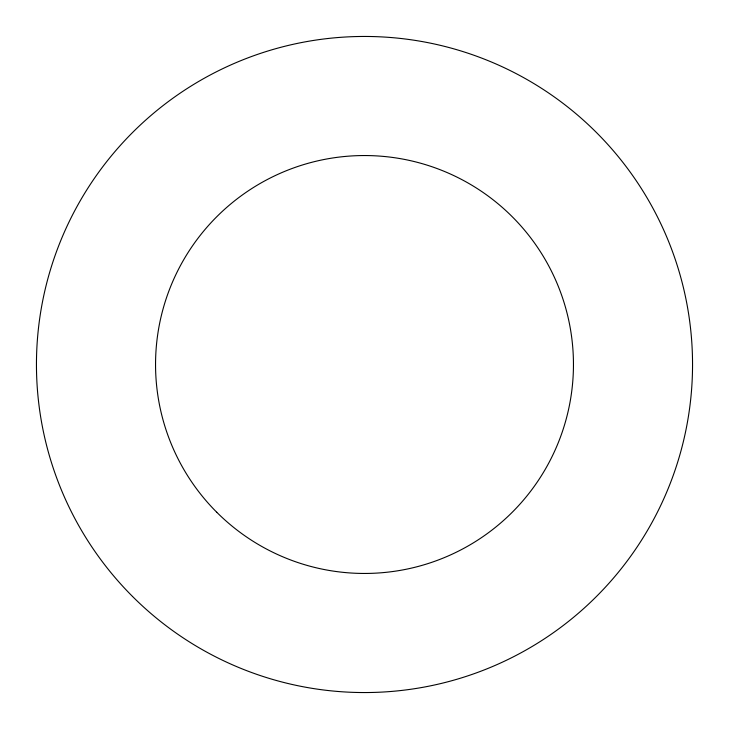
<?xml version="1.0" encoding="UTF-8"?>
<svg xmlns="http://www.w3.org/2000/svg" width="729" height="729" viewBox="0 0 729 729"><rect width="100%" height="100%" fill="white"/><g stroke="black" fill="none" stroke-linecap="round" stroke-linejoin="round"><path stroke-width="1.09" d="M132.532 596.468A328.05 328.05 0 0 0 681.369 449.401A328.05 328.05 0 0 0 279.599 47.631A328.05 328.05 0 0 0 132.532 596.468M216.75 512.25A208.95 208.95 0 0 0 566.333 418.583A208.95 208.95 0 0 0 310.417 162.667A208.95 208.95 0 0 0 216.75 512.25"/></g></svg>
